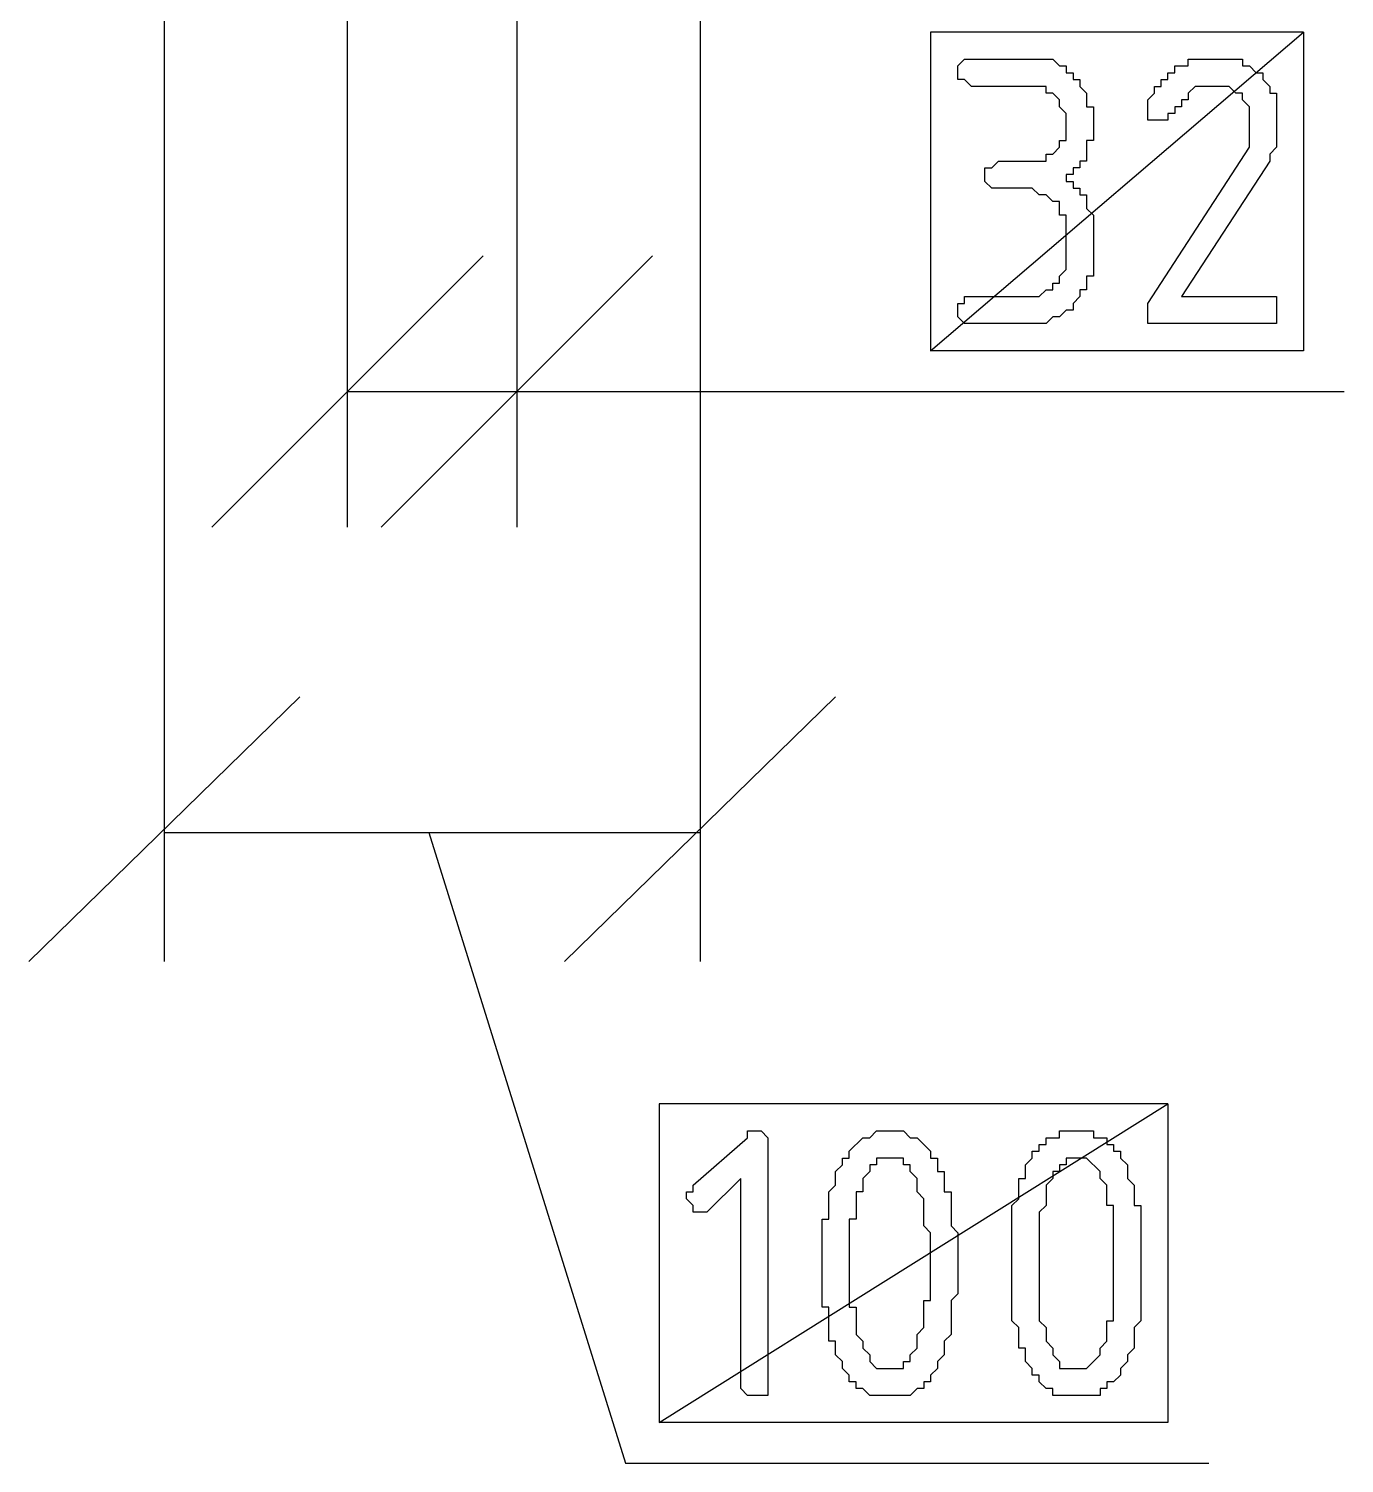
# Model space of a CAD drawing. Header units: millimetres. Extents: x 1 to 1188, y 1 to 840.
# Drawn here: x 463.18 to 475.49, y 257.94 to 271.37 of the extents above; entities that cross this region are included whole.
import ezdxf

# ---------------------------------------------------------------- set-up
doc = ezdxf.new("R2010")
doc.units = ezdxf.units.MM
doc.layers.add('GEOMETRY', color=7, linetype='Continuous')

msp = doc.modelspace()

# ---------------------------------------------------------------- linework, layer by layer
at = {"layer": 'GEOMETRY'}
for points in [[(467.748, 282.455), (467.748, 266.707)], [(469.463, 279.915), (469.463, 262.643)], [(464.446, 278.391), (464.446, 262.643)], [(466.16, 277.883), (466.16, 266.707)], [(467.431, 269.247), (464.891, 266.707)], [(466.478, 266.707), (469.018, 269.247)], [(466.16, 267.977), (475.495, 267.977)], [(465.716, 265.119), (463.177, 262.643)], [(468.193, 262.643), (470.732, 265.119)], [(464.446, 263.85), (469.463, 263.85)], [(466.922, 263.85), (468.764, 257.944), (474.226, 257.944)]]:
    msp.add_lwpolyline(points, dxfattribs=at)
for points in [[(471.621, 271.343), (471.621, 268.358), (475.114, 271.343)], [(471.621, 268.358), (475.114, 271.343), (475.114, 268.358)], [(472.51, 269.882), (472.193, 269.882), (472.13, 269.945), (472.13, 270.072), (472.193, 270.072), (472.256, 270.135), (472.702, 270.135), (472.702, 270.2), (472.765, 270.2), (472.828, 270.264), (472.828, 270.327), (472.892, 270.327), (472.892, 270.581), (472.828, 270.644), (472.828, 270.707), (472.765, 270.771), (472.702, 270.771), (472.702, 270.834), (472.003, 270.834), (471.939, 270.898), (471.876, 270.898), (471.876, 271.026), (471.939, 271.089), (472.765, 271.089), (472.828, 271.026), (472.892, 271.026), (472.892, 270.961), (472.955, 270.961), (472.955, 270.898), (473.019, 270.898), (473.019, 270.834), (473.082, 270.771), (473.082, 270.644), (473.145, 270.644), (473.145, 270.327), (473.082, 270.327), (473.082, 270.135), (473.019, 270.135), (473.019, 270.072), (472.955, 270.072), (472.955, 270.009), (472.892, 270.009), (472.892, 269.945), (472.955, 269.945), (472.955, 269.882), (473.019, 269.882), (473.019, 269.819), (473.082, 269.819), (473.082, 269.692), (473.145, 269.628), (473.145, 269.056), (473.082, 269.056), (473.082, 268.93), (473.019, 268.93), (473.019, 268.866), (472.955, 268.803), (472.955, 268.739), (472.892, 268.739), (472.828, 268.676), (472.765, 268.676), (472.702, 268.613), (471.939, 268.613), (471.876, 268.676), (471.876, 268.803), (471.939, 268.803), (471.939, 268.866), (472.638, 268.866), (472.702, 268.93), (472.765, 268.93), (472.765, 268.993), (472.828, 268.993), (472.828, 269.056), (472.892, 269.12), (472.892, 269.628), (472.828, 269.628), (472.828, 269.755), (472.765, 269.755), (472.702, 269.819), (472.638, 269.819), (472.573, 269.882)], [(474.289, 271.089), (474.543, 271.089), (474.543, 271.026), (474.606, 271.026), (474.669, 270.961), (474.733, 270.961), (474.733, 270.898), (474.796, 270.834), (474.796, 270.771), (474.86, 270.771), (474.86, 270.264), (474.796, 270.2), (474.796, 270.135), (473.971, 268.866), (474.86, 268.866), (474.86, 268.613), (473.654, 268.613), (473.654, 268.803), (474.606, 270.264), (474.606, 270.644), (474.543, 270.707), (474.543, 270.771), (474.479, 270.771), (474.416, 270.834), (474.098, 270.834), (474.034, 270.771), (474.034, 270.707), (473.971, 270.707), (473.971, 270.644), (473.907, 270.644), (473.907, 270.581), (473.844, 270.581), (473.844, 270.517), (473.654, 270.517), (473.654, 270.707), (473.717, 270.771), (473.717, 270.834), (473.781, 270.834), (473.781, 270.898), (473.844, 270.898), (473.844, 270.961), (473.907, 270.961), (473.907, 271.026), (474.034, 271.026), (474.034, 271.089)], [(469.081, 261.309), (469.081, 258.326), (473.844, 261.309)], [(469.081, 258.326), (473.844, 261.309), (473.844, 258.326)], [(469.844, 260.61), (469.527, 260.294), (469.398, 260.294), (469.398, 260.357), (469.335, 260.42), (469.335, 260.484), (469.398, 260.484), (469.398, 260.547), (469.907, 260.992), (469.907, 261.056), (470.034, 261.056), (470.097, 260.992), (470.097, 258.579), (469.907, 258.579), (469.844, 258.643)], [(471.876, 259.785), (471.876, 259.531), (471.813, 259.468), (471.813, 259.151), (471.748, 259.088), (471.748, 258.96), (471.685, 258.896), (471.685, 258.833), (471.621, 258.769), (471.621, 258.706), (471.558, 258.706), (471.558, 258.643), (471.494, 258.643), (471.431, 258.579), (471.051, 258.579), (470.986, 258.643), (470.923, 258.643), (470.923, 258.706), (470.859, 258.706), (470.859, 258.769), (470.796, 258.833), (470.796, 258.896), (470.732, 258.96), (470.732, 259.088), (470.669, 259.088), (470.669, 259.405), (470.606, 259.405), (470.606, 260.23), (470.669, 260.23), (470.669, 260.484), (470.732, 260.547), (470.732, 260.675), (470.796, 260.739), (470.796, 260.802), (470.859, 260.802), (470.859, 260.865), (470.986, 260.992), (471.051, 260.992), (471.114, 261.056), (471.368, 261.056), (471.431, 260.992), (471.494, 260.992), (471.621, 260.865), (471.621, 260.802), (471.685, 260.802), (471.685, 260.675), (471.748, 260.675), (471.748, 260.484), (471.813, 260.484), (471.813, 260.167), (471.876, 260.103)], [(473.59, 259.785), (473.59, 259.278), (473.527, 259.214), (473.527, 259.023), (473.464, 258.96), (473.464, 258.896), (473.4, 258.833), (473.4, 258.769), (473.335, 258.706), (473.272, 258.706), (473.272, 258.643), (473.209, 258.643), (473.209, 258.579), (472.765, 258.579), (472.765, 258.643), (472.702, 258.643), (472.638, 258.706), (472.638, 258.769), (472.573, 258.769), (472.573, 258.833), (472.51, 258.896), (472.51, 259.023), (472.447, 259.023), (472.447, 259.214), (472.383, 259.278), (472.383, 260.357), (472.447, 260.42), (472.447, 260.61), (472.51, 260.61), (472.51, 260.739), (472.573, 260.802), (472.573, 260.865), (472.638, 260.865), (472.638, 260.929), (472.702, 260.929), (472.702, 260.992), (472.828, 260.992), (472.828, 261.056), (473.145, 261.056), (473.145, 260.992), (473.272, 260.992), (473.272, 260.929), (473.335, 260.929), (473.335, 260.865), (473.4, 260.865), (473.4, 260.802), (473.464, 260.739), (473.464, 260.61), (473.527, 260.547), (473.527, 260.357), (473.59, 260.357)], [(471.621, 259.785), (471.621, 260.103), (471.558, 260.167), (471.558, 260.42), (471.494, 260.484), (471.494, 260.61), (471.431, 260.675), (471.431, 260.739), (471.368, 260.739), (471.368, 260.802), (471.114, 260.802), (471.114, 260.739), (471.051, 260.739), (471.051, 260.675), (470.986, 260.61), (470.986, 260.484), (470.923, 260.484), (470.923, 260.23), (470.859, 260.23), (470.859, 259.405), (470.923, 259.405), (470.923, 259.151), (470.986, 259.088), (470.986, 259.023), (471.051, 258.96), (471.051, 258.896), (471.114, 258.833), (471.368, 258.833), (471.368, 258.896), (471.431, 258.896), (471.431, 258.96), (471.494, 259.023), (471.494, 259.151), (471.558, 259.214), (471.558, 259.468), (471.621, 259.468)], [(473.335, 259.785), (473.335, 260.357), (473.272, 260.357), (473.272, 260.547), (473.209, 260.61), (473.209, 260.675), (473.082, 260.802), (472.892, 260.802), (472.892, 260.739), (472.828, 260.739), (472.828, 260.675), (472.765, 260.675), (472.765, 260.61), (472.702, 260.547), (472.702, 260.357), (472.638, 260.294), (472.638, 259.278), (472.702, 259.214), (472.702, 259.088), (472.765, 259.023), (472.765, 258.96), (472.828, 258.896), (472.828, 258.833), (473.082, 258.833), (473.209, 258.96), (473.209, 259.023), (473.272, 259.088), (473.272, 259.278), (473.335, 259.278)]]:
    msp.add_lwpolyline(points, close=True, dxfattribs=at)

doc.saveas('drawing.dxf')
